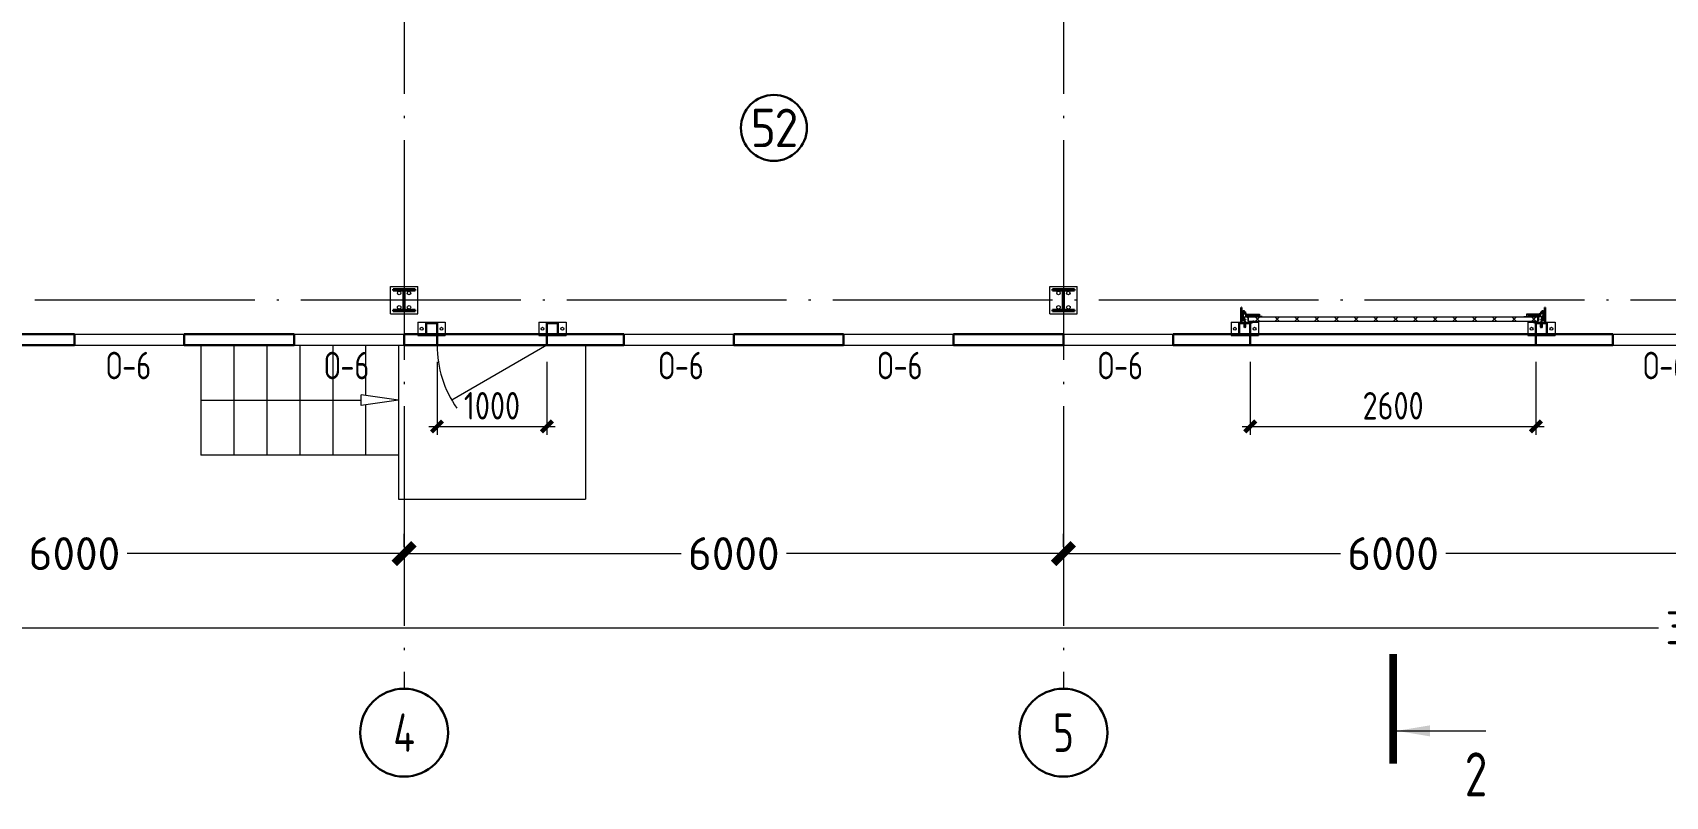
# Model space of a CAD drawing. Extents: x -965262 to 1142518, y -357520 to 71675.
# Drawn here: x -827832 to -812975, y -356762 to -349813 of the extents above; entities that cross this region are included whole.
import ezdxf

# ---------------------------------------------------------------- set-up
doc = ezdxf.new("R2010")
doc.units = 0
doc.header["$LTSCALE"] = 10
doc.linetypes.add('DOTE', pattern=[2.42, 2, -0.2, 0.02, -0.2])
doc.layers.get('0').update_dxf_attribs({"linetype": 'CONTINUOUS', "lineweight": 30})
doc.layers.get('Defpoints').update_dxf_attribs({"linetype": 'CONTINUOUS'})
doc.layers.add('DOTE', color=7, linetype='DOTE', lineweight=9)
doc.styles.add('GOST 2.304', font='isocpeur.ttf', dxfattribs={"width": 0.75, "height": 250})
doc.styles.add('GOST-2.304_Type-B', font='isocpeur.ttf', dxfattribs={"width": 0.9})
doc.styles.get("Standard").update_dxf_attribs({"font": 'isocpeur.ttf', "height": 300})
doc.styles.add('ГОСТ 2м', font='isocpeur.ttf', dxfattribs={"width": 0.8, "height": 250})
doc.dimstyles.get("Standard").update_dxf_attribs({"dimscale": 100, "dimtxt": 300, "dimasz": 1.8, "dimexe": 1.8, "dimexo": 0.625, "dimgap": 0.9, "dimtad": 0, "dimdec": 0, "dimzin": 0, "dimdsep": 46, "dimtxsty": 'Standard', "dimblk": 'ARCHTICK', "dimcen": 0.9, "dimclrd": 256, "dimclre": 256, "dimclrt": 256, "dimadec": 0, "dimazin": 0, "dimtfac": 1, "dimtdec": 0, "dimtofl": 0, "dimtmove": 0, "dimatfit": 3, "dimfxl": 1, "dimtolj": 1, "dimtzin": 0, "dimlwd": 15, "dimlwe": 15, "dimarcsym": 0})
doc.dimstyles.new('ГОСТ 2м', dxfattribs={"dimtxt": 250, "dimasz": 100, "dimexe": 75, "dimexo": 150, "dimgap": 62.5, "dimtad": 1, "dimdec": 0, "dimtxsty": 'ГОСТ 2м', "dimblk": 'ARCHTICK', "dimcen": 150, "dimdle": 75, "dimclrd": 256, "dimclre": 256, "dimclrt": 256, "dimadec": 0, "dimazin": 0, "dimtfac": 1, "dimtdec": 0, "dimtmove": 0, "dimatfit": 3, "dimldrblk": 'OBLIQUE', "dimfxl": 1, "dimlwd": 15, "dimlwe": 15, "dimarcsym": 0})

# ---------------------------------------------------------------- blocks, each defined once
blk = doc.blocks.new('EC3')
at = {"lineweight": 15}
for p, q in [((67649, 6194), (67649, 4528)), ((68449, 6194), (67649, 6194)), ((68449, 6194), (68449, 4528)), ((68449, 4528), (67649, 4528))]:
    blk.add_line(p, q, dxfattribs=at)
for p, q in [((68382, 5694), (67715, 5694)), ((67715, 5694), (67715, 5028)), ((68382, 5028), (67715, 5028)), ((68382, 5694), (68382, 5028))]:
    blk.add_line(p, q)
for centre in [(68049, 5961), (68049, 4761)]:
    blk.add_circle(centre, 86.7, dxfattribs=at)
blk = doc.blocks.new('MC2#1')
at = {"lineweight": 15}
for p, q in [((-47725, -10175), (-47475, -10175)), ((-47725, -10425), (-47725, -10175)), ((-47475, -10425), (-47475, -10175)), ((-47725, -10425), (-47475, -10425))]:
    blk.add_line(p, q, dxfattribs=at)
for p, q in [((-47700, -10200), (-47500, -10200)), ((-47700, -10212), (-47700, -10200)), ((-47700, -10212), (-47604, -10212)), ((-47604, -10388), (-47604, -10212)), ((-47596, -10388), (-47596, -10212)), ((-47596, -10212), (-47500, -10212)), ((-47500, -10212), (-47500, -10200)), ((-47700, -10400), (-47700, -10388)), ((-47700, -10388), (-47604, -10388)), ((-47700, -10400), (-47500, -10400)), ((-47596, -10388), (-47500, -10388)), ((-47500, -10400), (-47500, -10388))]:
    blk.add_line(p, q)
for centre, major_axis, start_param, end_param in [((-47645, -10235), (-11.3, -11.3), 0.785398, 7.068583), ((-47555, -10235), (-11.3, -11.3), 0.785398, 7.068583), ((-47645, -10365), (-11.3, 11.3), 2.356194490191857, 8.639379797371443), ((-47555, -10365), (-11.3, 11.3), 2.356194490191857, 8.639379797371443)]:
    blk.add_ellipse(centre, major_axis=major_axis, ratio=1, start_param=start_param, end_param=end_param, dxfattribs=at)
blk = doc.blocks.new('anchor.bolt')
for p, q in [((-0.07, 0), (-0.07, -0.72)), ((0.07, 0), (0.07, -0.06)), ((-0.1, -0.04), (-0.07, -0.03)), ((-0.1, -0.04), (0.09, -0.06)), ((0.07, -0.07), (-0.1, -0.04)), ((-0.1, -0.11), (-0.07, -0.1)), ((-0.1, -0.11), (0.09, -0.13)), ((0.07, -0.14), (-0.1, -0.11)), ((-0.1, -0.18), (-0.07, -0.17)), ((-0.1, -0.18), (0.09, -0.2)), ((0.07, -0.21), (-0.1, -0.18)), ((-0.1, -0.25), (-0.07, -0.24)), ((-0.1, -0.25), (0.09, -0.27)), ((0.07, -0.28), (-0.1, -0.25)), ((-0.1, -0.32), (-0.07, -0.31)), ((-0.1, -0.32), (0.09, -0.34)), ((0.07, -0.35), (-0.1, -0.32)), ((-0.1, -0.39), (-0.07, -0.38)), ((-0.1, -0.39), (0.09, -0.41)), ((0.07, -0.42), (-0.1, -0.39)), ((-0.1, -0.46), (-0.07, -0.45)), ((-0.1, -0.46), (0.09, -0.48)), ((0.07, -0.49), (-0.1, -0.46)), ((-0.1, -0.53), (-0.07, -0.52)), ((-0.1, -0.53), (0.09, -0.55)), ((0.07, -0.56), (-0.1, -0.53)), ((-0.09, -0.6), (-0.07, -0.59)), ((-0.09, -0.6), (0.09, -0.62)), ((0.07, -0.63), (-0.09, -0.6)), ((-0.07, -0.72), (0, -0.8)), ((-0.04, -0.62), (-0.06, -0.63)), ((-0.06, -0.64), (-0.06, -0.63)), ((-0.06, -0.73), (-0.06, -0.64)), ((0, -0.79), (-0.06, -0.73)), ((-0.01, -0.63), (-0.04, -0.62)), ((-0.03, -0.63), (0, -0.79)), ((-0.03, -0.63), (0.01, -0.78)), ((-0.02, -0.63), (0.01, -0.77)), ((-0.01, -0.63), (0.02, -0.76)), ((0.03, -0.69), (-0.01, -0.63)), ((0, -0.64), (0.03, -0.75)), ((0, -0.8), (0.07, -0.72)), ((0, -0.79), (0.03, -0.74)), ((0.01, -0.66), (0.03, -0.74)), ((0.03, -0.74), (0.03, -0.69)), ((0.07, -0.06), (0.09, -0.06)), ((0.09, -0.06), (0.07, -0.07)), ((0.07, -0.07), (0.07, -0.13)), ((0.07, -0.13), (0.09, -0.13)), ((0.09, -0.13), (0.07, -0.14)), ((0.07, -0.14), (0.07, -0.2)), ((0.07, -0.2), (0.09, -0.2)), ((0.09, -0.2), (0.07, -0.21)), ((0.07, -0.21), (0.07, -0.27)), ((0.07, -0.27), (0.09, -0.27)), ((0.09, -0.27), (0.07, -0.28)), ((0.07, -0.28), (0.07, -0.34)), ((0.07, -0.33), (0.09, -0.34)), ((0.09, -0.34), (0.07, -0.35)), ((0.07, -0.35), (0.07, -0.41)), ((0.07, -0.4), (0.09, -0.41)), ((0.09, -0.41), (0.07, -0.42)), ((0.07, -0.42), (0.07, -0.48)), ((0.07, -0.47), (0.09, -0.48)), ((0.09, -0.48), (0.07, -0.49)), ((0.07, -0.49), (0.07, -0.55)), ((0.07, -0.55), (0.09, -0.55)), ((0.09, -0.55), (0.07, -0.56)), ((0.07, -0.56), (0.07, -0.62)), ((0.09, -0.62), (0.07, -0.63)), ((0.07, -0.62), (0.09, -0.62)), ((0.07, -0.63), (0.07, -0.72))]:
    blk.add_line(p, q)
blk.add_arc((0.16, -0.64), 0.222, 187.9982, 219.836)
blk = doc.blocks.new('Крепеж_ворот')
at = {"lineweight": 15}
h = blk.add_hatch(dxfattribs=at)
h.set_pattern_fill('ANSI31', color=256, scale=2, angle=180)
h.set_pattern_definition([(225, (746089.599, 74802.7244), (4.49013, -4.49013), [])])
h.paths.add_polyline_path([(746087, 74804), (746087, 74802), (746091, 74802), (746094, 74802), (746094, 74804)], flags=17)
h.paths.add_polyline_path([(746116, 74802, 0.165118), (746120, 74803), (746124, 74806, -0.301689), (746131, 74807), (746135, 74805, 0.130081), (746138, 74804), (746142, 74804), (746142, 74806), (746138, 74806, -0.130081), (746136, 74807), (746133, 74809, 0.301689), (746123, 74808), (746118, 74805, -0.165112), (746116, 74804), (746064, 74804, -0.414223), (746061, 74807), (746061, 74868), (746059, 74868), (746059, 74869), (746059, 74870), (746059, 74870), (746059, 74871), (746059, 74872), (746059, 74872), (746059, 74873), (746059, 74874), (746059, 74875), (746059, 74876), (746059, 74876), (746059, 74877), (746059, 74877), (746059, 74878), (746059, 74879), (746059, 74879), (746061, 74879), (746061, 74945), (746058, 74945), (746058, 74807, 0.41422), (746064, 74802)])
h = blk.add_hatch(dxfattribs=at)
h.set_pattern_fill('ANSI31', color=256, scale=2, angle=90)
h.set_pattern_definition([(135, (736343.8085, 75928.334), (-4.490128, -4.490128), [])])
edge = h.paths.add_edge_path()
edge.add_ellipse((746065, 74838), major_axis=(-1.67, 1.67), ratio=1, start_angle=45, end_angle=135, ccw=False)
edge.add_line((746063, 74838), (746063, 74868))
edge.add_line((746063, 74868), (746061, 74868))
edge.add_line((746061, 74868), (746061, 74838))
edge.add_ellipse((746065, 74838), major_axis=(-2.89, 2.89), ratio=1, start_angle=45, end_angle=135)
edge.add_line((746065, 74834), (746097, 74834))
edge.add_line((746097, 74834), (746097, 74836))
edge.add_line((746097, 74836), (746065, 74836))
edge = h.paths.add_edge_path()
edge.add_ellipse((746065, 74890), major_axis=(2.89, 2.89), ratio=1, start_angle=106, end_angle=135)
edge.add_line((746061, 74890), (746061, 74879))
edge.add_line((746061, 74879), (746063, 74879))
edge.add_line((746063, 74879), (746063, 74890))
edge.add_ellipse((746065, 74890), major_axis=(-1.67, 1.67), ratio=1, start_angle=16, end_angle=45, ccw=False)
edge.add_line((746063, 74891), (746070, 74904))
edge.add_ellipse((746079, 74899), major_axis=(7.45, 7.45), ratio=1, start_angle=-3, end_angle=106, ccw=False)
edge.add_line((746087, 74906), (746097, 74894))
edge.add_line((746097, 74894), (746099, 74895))
edge.add_line((746099, 74895), (746088, 74907))
edge.add_ellipse((746079, 74899), major_axis=(8.67, 8.67), ratio=1, start_angle=-3, end_angle=106)
edge.add_line((746068, 74905), (746062, 74892))
h = blk.add_hatch(color=256, dxfattribs=at)
h.dxf.hatch_style = 1
h.paths.add_polyline_path([(746146, 74809), (746143, 74810, 0.10613), (746142, 74810), (746136, 74809, -0.181324), (746135, 74810, 0.335683), (746120, 74809, -0.119126), (746119, 74809, 0.371631), (746118, 74808), (746118, 74808, 0.451909), (746119, 74807, 0.124341), (746121, 74808, -0.343618), (746134, 74808, 0.181324), (746137, 74808), (746143, 74808, -0.110452), (746143, 74808), (746147, 74807, -0.710497), (746147, 74805), (746143, 74804), (746136, 74804, -0.178994), (746133, 74805, 0.369834), (746130, 74805, -0.178993), (746127, 74804), (746122, 74804, 0.120709), (746122, 74804), (746120, 74803, -0.017147), (746119, 74802, 0.538795), (746120, 74802), (746127, 74802, 0.207608), (746131, 74804, -0.433918), (746132, 74804, 0.207608), (746135, 74802), (746143, 74802, 0.079707), (746143, 74802), (746148, 74804, 0.461502), (746149, 74807, -0.250825), (746149, 74808, -0.128039), (746173, 74816, 0.416657), (746174, 74816), (746174, 74817, 0.409849), (746173, 74817, 0.127248)])
for p, q in [((746058, 74807), (746058, 74945)), ((746058, 74945), (746061, 74945)), ((746061, 74879), (746061, 74945)), ((746061, 74879), (746061, 74890)), ((746068, 74905), (746062, 74892)), ((746070, 74904), (746063, 74891)), ((746063, 74838), (746063, 74890)), ((746064, 74883), (746063, 74883)), ((746064, 74883), (746064, 74874)), ((746067, 74880), (746064, 74883)), ((746087, 74906), (746097, 74894)), ((746088, 74907), (746099, 74895)), ((746097, 74894), (746099, 74895)), ((746059, 74879), (746063, 74879)), ((746059, 74868), (746059, 74879)), ((746059, 74868), (746063, 74868)), ((746061, 74807), (746061, 74868)), ((746061, 74838), (746061, 74868)), ((746064, 74865), (746063, 74865)), ((746064, 74875), (746064, 74873)), ((746064, 74874), (746064, 74865)), ((746067, 74868), (746064, 74865)), ((746064, 74804), (746116, 74804)), ((746064, 74802), (746116, 74802)), ((746097, 74836), (746065, 74836)), ((746097, 74834), (746065, 74834)), ((746067, 74880), (746067, 74875)), ((746067, 74873), (746067, 74868)), ((746079, 74806), (746102, 74806)), ((746079, 74806), (746079, 74804)), ((746079, 74804), (746102, 74804)), ((746082, 74814), (746081, 74813)), ((746081, 74813), (746081, 74806)), ((746099, 74814), (746082, 74814)), ((746086, 74813), (746086, 74806)), ((746095, 74813), (746095, 74806)), ((746097, 74834), (746097, 74836)), ((746099, 74814), (746100, 74813)), ((746100, 74813), (746100, 74806)), ((746102, 74806), (746102, 74804)), ((746118, 74805), (746123, 74808)), ((746120, 74803), (746124, 74806)), ((746135, 74805), (746131, 74807)), ((746136, 74807), (746133, 74809)), ((746142, 74806), (746138, 74806)), ((746138, 74804), (746142, 74804)), ((746142, 74806), (746142, 74804)), ((746142, 74804), (746142, 74806)), ((746143, 74804), (746147, 74805)), ((746143, 74802), (746148, 74804)), ((746174, 74817), (746174, 74816))]:
    blk.add_line(p, q)
for p, q in [((746061, 74879), (746061, 74881)), ((746063, 74883), (746063, 74874)), ((746073, 74842), (746073, 74905)), ((746073, 74896), (746077, 74892)), ((746074, 74886), (746074, 74861)), ((746076, 74886), (746076, 74883)), ((746076, 74883), (746076, 74886)), ((746076, 74886), (746077, 74886)), ((746076, 74864), (746076, 74883)), ((746077, 74886), (746077, 74892)), ((746081, 74898), (746081, 74886)), ((746087, 74898), (746082, 74898)), ((746082, 74886), (746087, 74886)), ((746087, 74899), (746087, 74898)), ((746087, 74886), (746087, 74898)), ((746087, 74886), (746098, 74886)), ((746099, 74885), (746099, 74883)), ((746099, 74883), (746099, 74864)), ((746099, 74882), (746100, 74882)), ((746100, 74861), (746100, 74886)), ((746100, 74886), (746110, 74886)), ((746110, 74861), (746110, 74886)), ((746110, 74881), (746225, 74881)), ((746061, 74834), (746061, 74868)), ((746063, 74874), (746063, 74865)), ((746073, 74851), (746077, 74855)), ((746074, 74880), (746076, 74880)), ((746074, 74867), (746076, 74867)), ((746077, 74873), (746076, 74880)), ((746076, 74880), (746076, 74867)), ((746077, 74873), (746076, 74867)), ((746076, 74864), (746076, 74861)), ((746076, 74864), (746076, 74861)), ((746076, 74861), (746077, 74861)), ((746077, 74861), (746077, 74855)), ((746081, 74849), (746081, 74861)), ((746082, 74861), (746087, 74861)), ((746087, 74849), (746082, 74849)), ((746087, 74849), (746087, 74861)), ((746087, 74861), (746098, 74861)), ((746087, 74847), (746087, 74849)), ((746099, 74865), (746100, 74865)), ((746099, 74862), (746099, 74864)), ((746100, 74861), (746110, 74861)), ((746110, 74865), (746212, 74865)), ((746114, 74877), (746225, 74877)), ((746250, 74859), (746250, 74863))]:
    blk.add_line(p, q, dxfattribs=at)
at = {"lineweight": 15, "ltscale": 0.5}
for p, q in [((746076, 74886), (746074, 74886)), ((746076, 74861), (746074, 74861))]:
    blk.add_line(p, q, dxfattribs=at)
at = {"lineweight": 15, "extrusion": (-1.7375e-14, 1, 0)}
for p, q in [((746113, 74884), (746225, 74884)), ((746113, 74863), (746113, 74884)), ((746136, 74882), (746157, 74882)), ((746136, 74863), (746136, 74882)), ((746157, 74882), (746157, 74863)), ((746113, 74863), (746136, 74863)), ((746117, 74857), (746117, 74829)), ((746117, 74826), (746119, 74823)), ((746119, 74823), (746123, 74825)), ((746121, 74857), (746121, 74829)), ((746123, 74825), (746121, 74828)), ((746123, 74863), (746123, 74863)), ((746250, 74863), (746123, 74863)), ((746250, 74859), (746123, 74859)), ((746124, 74840), (746124, 74849)), ((746157, 74863), (746212, 74863))]:
    blk.add_line(p, q, dxfattribs=at)
at = {"lineweight": 15, "extrusion": (-2.77556e-16, -1, 0)}
for p, q in [((746225, 74884), (746225, 74863)), ((746225, 74866), (746114, 74866)), ((746128, 74866), (746128, 74863)), ((746138, 74866), (746138, 74863)), ((746164, 74866), (746164, 74863)), ((746174, 74866), (746174, 74863)), ((746201, 74866), (746201, 74863)), ((746210, 74866), (746210, 74863))]:
    blk.add_line(p, q, dxfattribs=at)
at = {"lineweight": 15, "ltscale": 0.5, "extrusion": (-1.7375e-14, 1, 0)}
for p, q in [((746113, 74880), (746225, 74880)), ((746136, 74866), (746113, 74866)), ((746115, 74871), (746120, 74871)), ((746121, 74857), (746117, 74857)), ((746117, 74852), (746117, 74854)), ((746121, 74840), (746117, 74840)), ((746117, 74837), (746117, 74835)), ((746121, 74829), (746117, 74829)), ((746120, 74839), (746120, 74850)), ((746124, 74848), (746120, 74848)), ((746124, 74841), (746120, 74841)), ((746123, 74869), (746123, 74863)), ((746123, 74863), (746123, 74859)), ((746140, 74863), (746140, 74859)), ((746153, 74863), (746153, 74859)), ((746212, 74866), (746157, 74866)), ((746173, 74863), (746173, 74859))]:
    blk.add_line(p, q, dxfattribs=at)
at = {"extrusion": (-1, -4.26669e-14, 0)}
for p, q in [((746118, 74808), (746118, 74808)), ((746136, 74809), (746142, 74810)), ((746143, 74808), (746137, 74808)), ((746143, 74810), (746146, 74809)), ((746147, 74807), (746143, 74808))]:
    blk.add_line(p, q, dxfattribs=at)
at = {"extrusion": (-1, -4.2422e-14, 1.22461e-16)}
for p, q in [((746119, 74803), (746122, 74804)), ((746127, 74802), (746120, 74802)), ((746122, 74804), (746127, 74804)), ((746143, 74802), (746135, 74802)), ((746136, 74804), (746143, 74804))]:
    blk.add_line(p, q, dxfattribs=at)
at = {"lineweight": 15}
for centre, radius, start, end in [((746079, 74899), 8.28, 0, 136.0097), ((746077, 74883), 0.956, 180, 270), ((746077, 74883), 0.75, 180, 270), ((746076, 74892), 0.375, 0, 45), ((746082, 74898), 0.375, 91, 180), ((746082, 74886), 0.75, 180, 270), ((746098, 74885), 0.375, 0, 90), ((746079, 74847), 8.28, 223.9903, 0), ((746077, 74864), 0.956, 90, 180), ((746077, 74864), 0.75, 90, 180), ((746076, 74855), 0.375, 315, 0), ((746082, 74861), 0.75, 90, 180), ((746082, 74849), 0.375, 180, 269), ((746098, 74862), 0.375, 270, 0), ((746123, 74857), 5.92, 90, 180), ((746123, 74829), 5.92, 180, 199.6464), ((746123, 74857), 1.87, 90, 180), ((746129, 74855), 8.15, 194.9986, 233.9214), ((746129, 74833), 8.15, 126.0786, 165.0014), ((746123, 74829), 1.87, 180, 185.5313)]:
    blk.add_arc(centre, radius, start, end, dxfattribs=at)
for centre, radius, start, end in [((746064, 74807), 5.62, 180, 270), ((746064, 74807), 3.11, 180, 270), ((746082, 74804), 10.4, 68.2753, 87.8782), ((746091, 74798), 16.2, 73.306, 107.292), ((746099, 74804), 10.4, 92.1218, 111.7247), ((746116, 74807), 3.11, 270, 307.5043), ((746116, 74807), 5.62, 270, 307.5043), ((746119, 74808), 0.586, 91.7247, 173.2711), ((746119, 74807), 0.586, 173.2711, 270.547), ((746118, 74812), 3.52, 271.7247, 298.8983), ((746118, 74812), 5.21, 270.547, 298.8983), ((746128, 74799), 12.4, 54.8903, 129.1143), ((746128, 74799), 10.7, 54.8903, 130.7448), ((746128, 74801), 8.97, 60.3534, 127.5043), ((746128, 74801), 8.97, 60.3534, 127.5043), ((746128, 74801), 8.97, 60.3534, 127.5043), ((746128, 74801), 6.46, 60.3534, 127.5043), ((746136, 74811), 3.54, 234.8903, 276), ((746136, 74811), 1.86, 234.8903, 276), ((746138, 74810), 5.62, 240.3534, 270), ((746138, 74810), 3.11, 240.3534, 270), ((746143, 74810), 0.292, 71.7675, 96), ((746143, 74808), 0.292, 70.7873, 96), ((746176, 74761), 56.8, 93.2805, 122.2878), ((746147, 74806), 0.562, 289.2127, 70.7873), ((746147, 74806), 2.25, 288.2291, 27.3228), ((746176, 74765), 50.3, 93.6593, 122.8448), ((746150, 74807), 0.586, 151, 207.3228), ((746173, 74817), 0.6, 4.1357, 93.2805), ((746173, 74816), 0.6, 273.6593, 4.1357)]:
    blk.add_arc(centre, radius, start, end)
at = {"lineweight": 15, "ltscale": 0.5}
for centre, radius, start, end in [((746119, 74852), 2.25, 195, 270), ((746119, 74836), 2.25, 90, 165), ((746119, 74850), 0.375, 0, 90), ((746119, 74839), 0.375, 270, 0)]:
    blk.add_arc(centre, radius, start, end, dxfattribs=at)
at = {"extrusion": (-1.22461e-16, -5.20252e-30, -1)}
for centre, radius, start, end in [((-746120, 74802), 0.187, 270, 62.4687), ((-746122, 74803), 0.586, 62.4687, 90), ((-746127, 74809), 4.69, 229.4077, 270), ((-746127, 74807), 4.69, 223.0863, 270), ((-746131, 74803), 2.32, 49.4077, 130.5923), ((-746131, 74803), 0.637, 43.0863, 136.9137), ((-746135, 74807), 4.69, 270, 316.9137), ((-746136, 74809), 4.69, 270, 310.5923), ((-746143, 74804), 0.292, 250.7873, 270), ((-746143, 74802), 0.292, 251.7709, 270)]:
    blk.add_arc(centre, radius, start, end, dxfattribs=at)
at = {"extrusion": (0, 0, -1)}
for centre, major_axis, start_param, end_param in [((746065, 74890), (2.89, 2.89), 3.926991, 4.433136), ((746065, 74890), (-1.67, 1.67), 5.497787, 6.003933), ((746079, 74899), (8.67, 8.67), 4.433136, 6.335545), ((746079, 74899), (7.45, 7.45), 4.433136, 6.335545), ((746065, 74838), (-2.89, 2.89), 3.926991, 5.497787), ((746065, 74838), (-1.67, 1.67), 3.926991, 5.497787)]:
    blk.add_ellipse(centre, major_axis=major_axis, ratio=1, start_param=start_param, end_param=end_param, dxfattribs=at)
for points in [[(746067, 74875), (746066, 74875), (746064, 74875)], [(746064, 74873), (746066, 74873), (746067, 74873)]]:
    blk.add_rational_spline(points, [1, 1.01284142743, 1], degree=2)
at = {"lineweight": 15, "ltscale": 0.5}
for points, knots in [([(746115, 74871), (746115, 74871), (746114, 74871), (746114, 74871), (746114, 74872), (746113, 74872), (746113, 74872), (746113, 74873), (746113, 74873), (746113, 74873)], [0.37141352, 0.37141352, 0.37141352, 0.37141352, 0.39402571, 0.39402571, 0.41663789, 0.41663789, 0.43959523, 0.43959523, 0.46255257, 0.46255257, 0.46255257, 0.46255257]), ([(746123, 74869), (746123, 74869), (746123, 74869), (746122, 74870), (746122, 74870), (746122, 74871), (746122, 74871), (746121, 74871), (746121, 74871), (746120, 74871)], [0.28027447, 0.28027447, 0.28027447, 0.28027447, 0.30323181, 0.30323181, 0.32618916, 0.32618916, 0.34880134, 0.34880134, 0.37141352, 0.37141352, 0.37141352, 0.37141352])]:
    blk.add_open_spline(points, degree=3, knots=knots, dxfattribs=at)
at = {"lineweight": 15}
for points in [[(746117, 74827), (746117, 74827), (746117, 74826), (746117, 74826)], [(746121, 74828), (746121, 74828), (746121, 74828), (746121, 74829)]]:
    blk.add_open_spline(points, degree=3, dxfattribs=at)
at = {"xscale": -50.80000000000001, "yscale": 50.80000000000001, "zscale": 50.80000000000001}
blk.add_blockref('anchor.bolt', (746091, 74804), dxfattribs=at)
blk = doc.blocks.new('_ArchTick')
at = {"color": 0, "linetype": 'ByBlock', "lineweight": 0, "const_width": 0.4}
blk.add_lwpolyline([(-0.5, -0.5), (0.5, 0.5)], dxfattribs=at)
blk = doc.blocks.new('*D2682')
at = {"lineweight": 15, "transparency": 16777216}
for p, q in [((-818452, -354490), (-818452, -354373)), ((-812452, -354490), (-812452, -354373)), ((-818452, -354553), (-815932, -354553)), ((-812452, -354553), (-814972, -354553))]:
    blk.add_line(p, q, dxfattribs=at)
at = {"layer": 'Defpoints', "color": 0, "lineweight": 30, "transparency": 16777216}
for p in [(-818452, -354553), (-818452, -354553), (-812452, -354553)]:
    blk.add_point(p, dxfattribs=at)
at = {"lineweight": 15, "transparency": 16777216, "xscale": 180, "yscale": 180, "zscale": 180, "rotation": 180}
blk.add_blockref('_ArchTick', (-818452, -354553), dxfattribs=at)
at = {"lineweight": 15, "transparency": 16777216, "xscale": 180, "yscale": 180, "zscale": 180}
blk.add_blockref('_ArchTick', (-812452, -354553), dxfattribs=at)
at = {"lineweight": 15, "transparency": 16777216, "insert": (-815452, -354553), "char_height": 300, "attachment_point": 5}
blk.add_mtext('\\A1;6000', dxfattribs=at)
blk = doc.blocks.new('*D2683')
at = {"lineweight": 15, "transparency": 16777216}
for p, q in [((-824452, -354490), (-824452, -354373)), ((-818452, -354490), (-818452, -354373)), ((-824452, -354553), (-821932, -354553)), ((-818452, -354553), (-820972, -354553))]:
    blk.add_line(p, q, dxfattribs=at)
at = {"layer": 'Defpoints', "color": 0, "lineweight": 30, "transparency": 16777216}
for p in [(-824452, -354553), (-824452, -354553), (-818452, -354553)]:
    blk.add_point(p, dxfattribs=at)
at = {"lineweight": 15, "transparency": 16777216, "xscale": 180, "yscale": 180, "zscale": 180, "rotation": 180}
blk.add_blockref('_ArchTick', (-824452, -354553), dxfattribs=at)
at = {"lineweight": 15, "transparency": 16777216, "xscale": 180, "yscale": 180, "zscale": 180}
blk.add_blockref('_ArchTick', (-818452, -354553), dxfattribs=at)
at = {"lineweight": 15, "transparency": 16777216, "insert": (-821452, -354553), "char_height": 300, "attachment_point": 5}
blk.add_mtext('\\A1;6000', dxfattribs=at)
blk = doc.blocks.new('*D2684')
at = {"lineweight": 15, "transparency": 16777216}
for p, q in [((-830452, -354490), (-830452, -354373)), ((-824452, -354490), (-824452, -354373)), ((-830452, -354553), (-827932, -354553)), ((-824452, -354553), (-826972, -354553))]:
    blk.add_line(p, q, dxfattribs=at)
at = {"layer": 'Defpoints', "color": 0, "lineweight": 30, "transparency": 16777216}
for p in [(-830452, -354553), (-830452, -354553), (-824452, -354553)]:
    blk.add_point(p, dxfattribs=at)
at = {"lineweight": 15, "transparency": 16777216, "xscale": 180, "yscale": 180, "zscale": 180, "rotation": 180}
blk.add_blockref('_ArchTick', (-830452, -354553), dxfattribs=at)
at = {"lineweight": 15, "transparency": 16777216, "xscale": 180, "yscale": 180, "zscale": 180}
blk.add_blockref('_ArchTick', (-824452, -354553), dxfattribs=at)
at = {"lineweight": 15, "transparency": 16777216, "insert": (-827452, -354553), "char_height": 300, "attachment_point": 5}
blk.add_mtext('\\A1;6000', dxfattribs=at)
blk = doc.blocks.new('*D2689')
at = {"lineweight": 15, "transparency": 16777216}
for p, q in [((-830452, -355165), (-830452, -355048)), ((-794452, -355165), (-794452, -355048)), ((-830452, -355228), (-813037, -355228)), ((-794452, -355228), (-811867, -355228))]:
    blk.add_line(p, q, dxfattribs=at)
at = {"layer": 'Defpoints', "color": 0, "lineweight": 30, "transparency": 16777216}
for p in [(-830452, -355228), (-794452, -355228, -1451), (-794452, -355228)]:
    blk.add_point(p, dxfattribs=at)
at = {"lineweight": 15, "transparency": 16777216, "xscale": 180, "yscale": 180, "zscale": 180, "rotation": 180}
blk.add_blockref('_ArchTick', (-830452, -355228), dxfattribs=at)
at = {"lineweight": 15, "transparency": 16777216, "xscale": 180, "yscale": 180, "zscale": 180}
blk.add_blockref('_ArchTick', (-794452, -355228), dxfattribs=at)
at = {"lineweight": 15, "transparency": 16777216, "insert": (-812452, -355228), "char_height": 300, "attachment_point": 5}
blk.add_mtext('\\A1;36000', dxfattribs=at)
blk = doc.blocks.new('*D2707')
at = {"lineweight": 15, "transparency": 16777216}
for p, q in [((-824152, -352807), (-824152, -353471)), ((-823152, -352807), (-823152, -353471)), ((-824227, -353396), (-823077, -353396))]:
    blk.add_line(p, q, dxfattribs=at)
at = {"layer": 'Defpoints', "color": 0, "lineweight": 30, "transparency": 16777216}
for p in [(-824152, -352657, 1808), (-823152, -352657, 1808), (-823152, -353396)]:
    blk.add_point(p, dxfattribs=at)
at = {"lineweight": 15, "transparency": 16777216, "xscale": 100, "yscale": 100, "zscale": 100, "rotation": 180}
blk.add_blockref('_ArchTick', (-824152, -353396), dxfattribs=at)
at = {"lineweight": 15, "transparency": 16777216, "xscale": 100, "yscale": 100, "zscale": 100}
blk.add_blockref('_ArchTick', (-823152, -353396), dxfattribs=at)
at = {"lineweight": 30, "transparency": 16777216, "insert": (-823652, -353208), "char_height": 250, "attachment_point": 5, "style": 'ГОСТ 2м'}
blk.add_mtext('1000', dxfattribs=at)
blk = doc.blocks.new('_Oblique')
at = {"color": 0, "linetype": 'ByBlock', "lineweight": -2}
blk.add_line((-0.5, -0.5), (0.5, 0.5), dxfattribs=at)
blk = doc.blocks.new('*D2710')
at = {"lineweight": 15, "transparency": 16777216}
for p, q in [((-816752, -352807), (-816752, -353471)), ((-814152, -352807), (-814152, -353471)), ((-816827, -353396), (-814077, -353396))]:
    blk.add_line(p, q, dxfattribs=at)
at = {"layer": 'Defpoints', "color": 0, "lineweight": 30, "transparency": 16777216}
for p in [(-816752, -352657, 1808), (-814152, -352657, 1808), (-814152, -353396)]:
    blk.add_point(p, dxfattribs=at)
at = {"lineweight": 15, "transparency": 16777216, "xscale": 100, "yscale": 100, "zscale": 100, "rotation": 180}
blk.add_blockref('_ArchTick', (-816752, -353396), dxfattribs=at)
at = {"lineweight": 15, "transparency": 16777216, "xscale": 100, "yscale": 100, "zscale": 100}
blk.add_blockref('_ArchTick', (-814152, -353396), dxfattribs=at)
at = {"lineweight": 30, "transparency": 16777216, "insert": (-815452, -353208), "char_height": 250, "attachment_point": 5, "style": 'ГОСТ 2м'}
blk.add_mtext('2600', dxfattribs=at)

msp = doc.modelspace()

# ---------------------------------------------------------------- hatches: boundary and pattern name
at = {"lineweight": 15}
h = msp.add_hatch(dxfattribs=at)
h.set_pattern_fill('ANSI37', color=256, scale=40, angle=90)
h.set_pattern_definition([(135, (-1747579.33, -506520.63), (-89.802561, -89.802561), []), (225, (-1747579.33, -506520.63), (89.802561, -89.802561), [])])
h.paths.add_polyline_path([(-814135.6, -352401.1), (-816768.4, -352401.1), (-816768.4, -352441.1), (-814135.6, -352441.1)])

# ---------------------------------------------------------------- linework, layer by layer
for p, q in [((-814135.6, -352401.1, 1808.5), (-816768.4, -352401.1, 1808.5)), ((-816768.4, -352441.1, 1808.5), (-816768.4, -352401.1, 1808.5)), ((-814135.6, -352441.1, 1808.5), (-814135.6, -352401.1, 1808.5)), ((-827452, -352557, 0), (-826452, -352557, 0)), ((-825452, -352557, 0), (-824452, -352557, 0)), ((-824152, -352557, 1808.5), (-823152, -352557, 1808.5)), ((-822452, -352557, 9.2), (-821452, -352557, 3269)), ((-820452, -352557, -3733.1), (-819452, -352557)), ((-818452, -352557, 0), (-817452, -352557)), ((-814135.6, -352441.1, 1808.5), (-816768.4, -352441.1, 1808.5)), ((-814152, -352557, 1808.5), (-816752, -352557, 1808.5)), ((-813452, -352557), (-812452, -352557, 0)), ((-827452, -352657, 0), (-826452, -352657, 0)), ((-826301.9, -352657, 1808.5), (-826301.9, -353657, 1808.5)), ((-826001.9, -352657, 1808.5), (-826001.9, -353657, 1808.5)), ((-825701.9, -352657, 1808.5), (-825701.9, -353657, 1808.5)), ((-825452, -352657, 0), (-824452, -352657, 0)), ((-825401.9, -352657, 1808.5), (-825401.9, -353657, 1808.5)), ((-825101.9, -352657, 1808.5), (-825101.9, -353657, 1808.5)), ((-824801.9, -352657, 1808.5), (-824801.9, -353113.7, 1808.5)), ((-824501.9, -352657, 1808.5), (-824501.9, -354057, 1808.5)), ((-823152, -352657, 1808.5), (-824018, -353157, 1808.5)), ((-822802, -352657, 1808.5), (-822802, -354057, 1808.5)), ((-822452, -352657, 3269), (-821452, -352657, 6528.7)), ((-820452, -352657, -473.4), (-818752, -352657, 5068.3)), ((-818452, -352657, 0), (-817452, -352657)), ((-813452, -352657), (-812452, -352657, 0)), ((-826301.9, -353157, 1808.5), (-824841.2, -353157, 1808.5)), ((-824501.9, -353157, 1808.5), (-824841.2, -353108, 1808.5)), ((-824841.2, -353206, 1808.5), (-824841.2, -353108, 1808.5)), ((-824501.9, -353157, 1808.5), (-824841.2, -353206, 1808.5)), ((-824801.9, -353200.3, 1808.5), (-824801.9, -353657, 1808.5)), ((-824501.9, -354057, 1808.5), (-822802, -354057, 1808.5))]:
    msp.add_line(p, q, dxfattribs=at)
at = {"ltscale": 200}
for p, q in [((-827452, -352557, 0), (-828452, -352557, 0)), ((-825452, -352557, 786.3), (-826452, -352557, 0)), ((-824152, -352557, 1808.5), (-824452, -352557, 1572.6)), ((-822452, -352557, 1808.5), (-823152, -352557, 1808.5)), ((-820452, -352557), (-821452, -352557, 1808.5)), ((-818452, -352557, 0), (-819452, -352557, 0)), ((-816752, -352557, 1808.5), (-817452, -352557, 0)), ((-813452, -352557), (-814152, -352557, 1808.5)), ((-827452, -352657, 0), (-828452, -352657, 0)), ((-825452, -352657, 786.3), (-826452, -352657, 0)), ((-824152, -352657, 1808.5), (-824452, -352657, 1572.6)), ((-822452, -352657, 1808.5), (-823152, -352657, 1808.5)), ((-820452, -352657, 0), (-821452, -352657, 1808.5)), ((-818452, -352657, 0), (-819452, -352657)), ((-816752, -352657, 1808.5), (-817452, -352657)), ((-813452, -352657, 0), (-814152, -352657, 1808.5))]:
    msp.add_line(p, q, dxfattribs=at)
for p, q in [((-827452, -352557, 0), (-827452, -352657, 0)), ((-826452, -352557, 0), (-826452, -352657, 0)), ((-825452, -352557, 0), (-825452, -352657, 0)), ((-824452, -352557, 0), (-824452, -352657, 0)), ((-824152, -352557, 1808.5), (-824152, -352657, 1808.5)), ((-823152, -352557, 1808.5), (-823152, -352657, 1808.5)), ((-822452, -352557.2, 7.5), (-822452, -352657.2, 3267.3)), ((-821452, -352557, -1451.3), (-821452, -352657, 1808.5)), ((-820452, -352557), (-820452, -352657)), ((-819452, -352557), (-819452, -352657)), ((-818452, -352557, 0), (-818452, -352657, 0)), ((-817452, -352557), (-817452, -352657)), ((-816752, -352557, 1808.5), (-816752, -352657, 1808.5)), ((-814152, -352557, 1808.5), (-814152, -352657, 1808.5)), ((-813452, -352557), (-813452, -352657))]:
    msp.add_line(p, q)
at = {"lineweight": 15, "ltscale": 200}
msp.add_line((-824501.9, -353657, 1808.5), (-826301.9, -353657, 1808.5), dxfattribs=at)
at = {"lineweight": 15, "ltscale": 100}
msp.add_line((-815417, -356165.8, -1451.3), (-814607, -356165.8, -1451.3), dxfattribs=at)
at = {"color": 6, "lineweight": 30, "elevation": 1808.5}
msp.add_lwpolyline([(-824152, -352557), (-823152, -352557), (-823152, -352657), (-824152, -352657)], close=True, dxfattribs=at)
at = {"color": 3, "lineweight": 30, "elevation": 1808.5}
msp.add_lwpolyline([(-816752, -352657), (-814152, -352657), (-814152, -352557), (-816752, -352557)], close=True, dxfattribs=at)
at = {"lineweight": 15, "ltscale": 100, "const_width": 70, "elevation": -1451.3}
msp.add_lwpolyline([(-815452, -356465.8), (-815452, -355465.8)], dxfattribs=at)
msp.add_circle((-821086.8, -350679.2, -4711.1), 300)
at = {"lineweight": 15}
msp.add_arc((-823152, -352657, 1808.5), 1000, 180, 215, dxfattribs=at)
for points in [[(-816825.1, -352383.5, -1460.5), (-816826.4, -352383.5, -1460.5), (-816828.2, -352383.5, -1460.5)], [(-816828.2, -352385.8, -1460.5), (-816826.4, -352385.8, -1460.5), (-816825.1, -352385.8, -1460.5)], [(-814078.9, -352383.5, -4711.1), (-814077.6, -352383.5, -4711.1), (-814075.8, -352383.5, -4711.1)], [(-814078.9, -352383.5, -4711.1), (-814077.6, -352383.5, -4711.1), (-814075.8, -352383.5, -4711.1)], [(-814078.9, -352383.5, -4711.1), (-814077.6, -352383.5, -4711.1), (-814075.8, -352383.5, -4711.1)], [(-814078.9, -352383.5, -4711.1), (-814077.6, -352383.5, -4711.1), (-814075.8, -352383.5, -4711.1)], [(-814078.9, -352383.5, -4711.1), (-814077.6, -352383.5, -4711.1), (-814075.8, -352383.5, -4711.1)], [(-814078.9, -352383.5, -4711.1), (-814077.6, -352383.5, -4711.1), (-814075.8, -352383.5, -4711.1)], [(-814078.9, -352383.5, -4711.1), (-814077.6, -352383.5, -4711.1), (-814075.8, -352383.5, -4711.1)], [(-814078.9, -352383.5, -4711.1), (-814077.6, -352383.5, -4711.1), (-814075.8, -352383.5, -4711.1)], [(-814078.9, -352383.5, -4711.1), (-814077.6, -352383.5, -4711.1), (-814075.8, -352383.5, -4711.1)], [(-814078.9, -352383.5, -4711.1), (-814077.6, -352383.5, -4711.1), (-814075.8, -352383.5, -4711.1)], [(-814078.9, -352383.5, -4711.1), (-814077.6, -352383.5, -4711.1), (-814075.8, -352383.5, -4711.1)], [(-814078.9, -352383.5, -4711.1), (-814077.6, -352383.5, -4711.1), (-814075.8, -352383.5, -4711.1)], [(-814078.9, -352383.5, -4711.1), (-814077.6, -352383.5, -4711.1), (-814075.8, -352383.5, -4711.1)], [(-814078.9, -352383.5, -4711.1), (-814077.6, -352383.5, -4711.1), (-814075.8, -352383.5, -4711.1)], [(-814078.9, -352383.5, -4711.1), (-814077.6, -352383.5, -4711.1), (-814075.8, -352383.5, -4711.1)], [(-814078.9, -352383.5, -4711.1), (-814077.6, -352383.5, -4711.1), (-814075.8, -352383.5, -4711.1)], [(-814078.9, -352383.5, -4711.1), (-814077.6, -352383.5, -4711.1), (-814075.8, -352383.5, -4711.1)], [(-814078.9, -352383.5, -4711.1), (-814077.6, -352383.5, -4711.1), (-814075.8, -352383.5, -4711.1)], [(-814078.9, -352383.5, -4711.1), (-814077.6, -352383.5, -4711.1), (-814075.8, -352383.5, -4711.1)], [(-814078.9, -352383.5, -4711.1), (-814077.6, -352383.5, -4711.1), (-814075.8, -352383.5, -4711.1)], [(-814078.9, -352383.5, -4711.1), (-814077.6, -352383.5, -4711.1), (-814075.8, -352383.5, -4711.1)], [(-814078.9, -352383.5, -4711.1), (-814077.6, -352383.5, -4711.1), (-814075.8, -352383.5, -4711.1)], [(-814078.9, -352383.5, -4711.1), (-814077.6, -352383.5, -4711.1), (-814075.8, -352383.5, -4711.1)], [(-814078.9, -352383.5, -4711.1), (-814077.6, -352383.5, -4711.1), (-814075.8, -352383.5, -4711.1)], [(-814078.9, -352383.5, -4711.1), (-814077.6, -352383.5, -4711.1), (-814075.8, -352383.5, -4711.1)], [(-814078.9, -352383.5, -4711.1), (-814077.6, -352383.5, -4711.1), (-814075.8, -352383.5, -4711.1)], [(-814078.9, -352383.5, -4711.1), (-814077.6, -352383.5, -4711.1), (-814075.8, -352383.5, -4711.1)], [(-814078.9, -352383.5, -4711.1), (-814077.6, -352383.5, -4711.1), (-814075.8, -352383.5, -4711.1)], [(-814078.9, -352383.5, -4711.1), (-814077.6, -352383.5, -4711.1), (-814075.8, -352383.5, -4711.1)], [(-814078.9, -352383.5, -4711.1), (-814077.6, -352383.5, -4711.1), (-814075.8, -352383.5, -4711.1)], [(-814078.9, -352383.5, -4711.1), (-814077.6, -352383.5, -4711.1), (-814075.8, -352383.5, -4711.1)], [(-814078.9, -352383.5, -4711.1), (-814077.6, -352383.5, -4711.1), (-814075.8, -352383.5, -4711.1)], [(-814078.9, -352383.5, -4711.1), (-814077.6, -352383.5, -4711.1), (-814075.8, -352383.5, -4711.1)], [(-814078.9, -352383.5, -4711.1), (-814077.6, -352383.5, -4711.1), (-814075.8, -352383.5, -4711.1)], [(-814078.9, -352383.5, -4711.1), (-814077.6, -352383.5, -4711.1), (-814075.8, -352383.5, -4711.1)], [(-814078.9, -352383.5, -4711.1), (-814077.6, -352383.5, -4711.1), (-814075.8, -352383.5, -4711.1)], [(-814078.9, -352383.5, -4711.1), (-814077.6, -352383.5, -4711.1), (-814075.8, -352383.5, -4711.1)], [(-814078.9, -352383.5, -4711.1), (-814077.6, -352383.5, -4711.1), (-814075.8, -352383.5, -4711.1)], [(-814078.9, -352383.5, -4711.1), (-814077.6, -352383.5, -4711.1), (-814075.8, -352383.5, -4711.1)], [(-814078.9, -352383.5, -4711.1), (-814077.6, -352383.5, -4711.1), (-814075.8, -352383.5, -4711.1)], [(-814078.9, -352383.5, -4711.1), (-814077.6, -352383.5, -4711.1), (-814075.8, -352383.5, -4711.1)], [(-814078.9, -352383.5, -4711.1), (-814077.6, -352383.5, -4711.1), (-814075.8, -352383.5, -4711.1)], [(-814078.9, -352383.5, -1460.5), (-814077.6, -352383.5, -1460.5), (-814075.8, -352383.5, -1460.5)], [(-814078.9, -352383.5, -1460.5), (-814077.6, -352383.5, -1460.5), (-814075.8, -352383.5, -1460.5)], [(-814075.8, -352385.8, -4711.1), (-814077.6, -352385.8, -4711.1), (-814078.9, -352385.8, -4711.1)], [(-814075.8, -352385.8, -4711.1), (-814077.6, -352385.8, -4711.1), (-814078.9, -352385.8, -4711.1)], [(-814075.8, -352385.8, -4711.1), (-814077.6, -352385.8, -4711.1), (-814078.9, -352385.8, -4711.1)], [(-814075.8, -352385.8, -4711.1), (-814077.6, -352385.8, -4711.1), (-814078.9, -352385.8, -4711.1)], [(-814075.8, -352385.8, -4711.1), (-814077.6, -352385.8, -4711.1), (-814078.9, -352385.8, -4711.1)], [(-814075.8, -352385.8, -4711.1), (-814077.6, -352385.8, -4711.1), (-814078.9, -352385.8, -4711.1)], [(-814075.8, -352385.8, -4711.1), (-814077.6, -352385.8, -4711.1), (-814078.9, -352385.8, -4711.1)], [(-814075.8, -352385.8, -4711.1), (-814077.6, -352385.8, -4711.1), (-814078.9, -352385.8, -4711.1)], [(-814075.8, -352385.8, -4711.1), (-814077.6, -352385.8, -4711.1), (-814078.9, -352385.8, -4711.1)], [(-814075.8, -352385.8, -4711.1), (-814077.6, -352385.8, -4711.1), (-814078.9, -352385.8, -4711.1)], [(-814075.8, -352385.8, -4711.1), (-814077.6, -352385.8, -4711.1), (-814078.9, -352385.8, -4711.1)], [(-814075.8, -352385.8, -4711.1), (-814077.6, -352385.8, -4711.1), (-814078.9, -352385.8, -4711.1)], [(-814075.8, -352385.8, -4711.1), (-814077.6, -352385.8, -4711.1), (-814078.9, -352385.8, -4711.1)], [(-814075.8, -352385.8, -4711.1), (-814077.6, -352385.8, -4711.1), (-814078.9, -352385.8, -4711.1)], [(-814075.8, -352385.8, -4711.1), (-814077.6, -352385.8, -4711.1), (-814078.9, -352385.8, -4711.1)], [(-814075.8, -352385.8, -4711.1), (-814077.6, -352385.8, -4711.1), (-814078.9, -352385.8, -4711.1)], [(-814075.8, -352385.8, -4711.1), (-814077.6, -352385.8, -4711.1), (-814078.9, -352385.8, -4711.1)], [(-814075.8, -352385.8, -4711.1), (-814077.6, -352385.8, -4711.1), (-814078.9, -352385.8, -4711.1)], [(-814075.8, -352385.8, -4711.1), (-814077.6, -352385.8, -4711.1), (-814078.9, -352385.8, -4711.1)], [(-814075.8, -352385.8, -4711.1), (-814077.6, -352385.8, -4711.1), (-814078.9, -352385.8, -4711.1)], [(-814075.8, -352385.8, -4711.1), (-814077.6, -352385.8, -4711.1), (-814078.9, -352385.8, -4711.1)], [(-814075.8, -352385.8, -4711.1), (-814077.6, -352385.8, -4711.1), (-814078.9, -352385.8, -4711.1)], [(-814075.8, -352385.8, -4711.1), (-814077.6, -352385.8, -4711.1), (-814078.9, -352385.8, -4711.1)], [(-814075.8, -352385.8, -4711.1), (-814077.6, -352385.8, -4711.1), (-814078.9, -352385.8, -4711.1)], [(-814075.8, -352385.8, -4711.1), (-814077.6, -352385.8, -4711.1), (-814078.9, -352385.8, -4711.1)], [(-814075.8, -352385.8, -4711.1), (-814077.6, -352385.8, -4711.1), (-814078.9, -352385.8, -4711.1)], [(-814075.8, -352385.8, -4711.1), (-814077.6, -352385.8, -4711.1), (-814078.9, -352385.8, -4711.1)], [(-814075.8, -352385.8, -4711.1), (-814077.6, -352385.8, -4711.1), (-814078.9, -352385.8, -4711.1)], [(-814075.8, -352385.8, -4711.1), (-814077.6, -352385.8, -4711.1), (-814078.9, -352385.8, -4711.1)], [(-814075.8, -352385.8, -4711.1), (-814077.6, -352385.8, -4711.1), (-814078.9, -352385.8, -4711.1)], [(-814075.8, -352385.8, -4711.1), (-814077.6, -352385.8, -4711.1), (-814078.9, -352385.8, -4711.1)], [(-814075.8, -352385.8, -4711.1), (-814077.6, -352385.8, -4711.1), (-814078.9, -352385.8, -4711.1)], [(-814075.8, -352385.8, -4711.1), (-814077.6, -352385.8, -4711.1), (-814078.9, -352385.8, -4711.1)], [(-814075.8, -352385.8, -4711.1), (-814077.6, -352385.8, -4711.1), (-814078.9, -352385.8, -4711.1)], [(-814075.8, -352385.8, -4711.1), (-814077.6, -352385.8, -4711.1), (-814078.9, -352385.8, -4711.1)], [(-814075.8, -352385.8, -4711.1), (-814077.6, -352385.8, -4711.1), (-814078.9, -352385.8, -4711.1)], [(-814075.8, -352385.8, -4711.1), (-814077.6, -352385.8, -4711.1), (-814078.9, -352385.8, -4711.1)], [(-814075.8, -352385.8, -4711.1), (-814077.6, -352385.8, -4711.1), (-814078.9, -352385.8, -4711.1)], [(-814075.8, -352385.8, -4711.1), (-814077.6, -352385.8, -4711.1), (-814078.9, -352385.8, -4711.1)], [(-814075.8, -352385.8, -4711.1), (-814077.6, -352385.8, -4711.1), (-814078.9, -352385.8, -4711.1)], [(-814075.8, -352385.8, -4711.1), (-814077.6, -352385.8, -4711.1), (-814078.9, -352385.8, -4711.1)], [(-814075.8, -352385.8, -4711.1), (-814077.6, -352385.8, -4711.1), (-814078.9, -352385.8, -4711.1)], [(-814075.8, -352385.8, -1460.5), (-814077.6, -352385.8, -1460.5), (-814078.9, -352385.8, -1460.5)], [(-814075.8, -352385.8, -1460.5), (-814077.6, -352385.8, -1460.5), (-814078.9, -352385.8, -1460.5)]]:
    msp.add_rational_spline(points, [1, 1.01284142743, 1], degree=2)
at = {"lineweight": 15, "ltscale": 100}
msp.add_solid([(-815417, -356165.8, -1451.3), (-815116.5, -356216, -1451.3), (-815116.5, -356115.5, -1451.3)], dxfattribs=at)
at = {"layer": 'DOTE', "ltscale": 100, "extrusion": (0, -1, 0)}
for p, q in [((-824452, -280610.2, -1451.3), (-824452, -355782.3, -1451.3)), ((-818452, -280610.2, -1451.3), (-818452, -355782.3, -1451.3))]:
    msp.add_line(p, q, dxfattribs=at)
at = {"layer": 'DOTE', "ltscale": 100}
msp.add_line((-794350.8, -352247, -1451.3), (-852807.2, -352247, -1451.3), dxfattribs=at)
at = {"layer": 'DOTE', "linetype": 'Continuous', "lineweight": 30}
for centre in [(-824452, -356182.3, -1451.3), (-818452, -356182.3, -1451.3)]:
    msp.add_circle(centre, 400, dxfattribs=at)

# ---------------------------------------------------------------- block references
at = {"lineweight": 15}
for p in [(-776852, -341947, 1808.5), (-770852, -341947, 1808.5)]:
    msp.add_blockref('MC2#1', p, dxfattribs=at)
msp.add_blockref('Крепеж_ворот', (-1562892.3, -427258.6, 1808.5))
at = {"xscale": -1}
msp.add_blockref('Крепеж_ворот', (-68011.7, -427258.6, 1808.5), dxfattribs=at)
at = {"lineweight": 15, "xscale": 0.1500000000232831, "yscale": 0.1500000000232831, "zscale": 0.1500000000232831, "rotation": 90}
for p in [(-823397.8, -362714.3, 1808.5), (-822297.8, -362714.3, 1808.5), (-815997.8, -362714.3, 1808.5), (-813297.8, -362714.3, 1808.5)]:
    msp.add_blockref('EC3', p, dxfattribs=at)

# ---------------------------------------------------------------- texts
at = {"width": 0.75}
for p in [(-827163.7, -352966.9, 5246.9), (-825178.3, -352966.9, 8506.7), (-822135.1, -352966.9, 5246.9), (-820144.7, -352966.9, 5246.9), (-818138.1, -352966.9, 5246.9), (-813177, -352966.9, 8506.7)]:
    msp.add_text('О-6', height=250, dxfattribs=at).set_placement(p)
at = {"lineweight": 15, "ltscale": 100, "style": 'GOST 2.304', "width": 0.75}
msp.add_text('2', height=400, dxfattribs=at).set_placement((-814799.9, -356761.6, -1451.3))
at = {"insert": (-821086.8, -350679.2), "char_height": 350, "width": 800, "attachment_point": 5, "style": 'GOST-2.304_Type-B'}
msp.add_mtext('{\\fISOCPEUR|b0|i0|c0|p34;\\T0.95;52}', dxfattribs=at)
at = {"layer": 'DOTE', "linetype": 'Continuous', "lineweight": 30, "ltscale": 100, "char_height": 350, "width": 800, "attachment_point": 5, "style": 'GOST 2.304'}
for s, insert in [('4', (-824452, -356182.3, -1451.3)), ('5', (-818452, -356182.3, -1451.3))]:
    msp.add_mtext(s, dxfattribs=dict(at, insert=insert))

# ---------------------------------------------------------------- dimensions: what is measured, and where the dimension line sits
at = {"lineweight": 30}
for base, p1, p2, picture, middle in [((-823152, -353396), (-824152, -352657, 1808.5), (-823152, -352657, 1808.5), '*D2707', (-823652, -353208.5)), ((-814152, -353396), (-816752, -352657, 1808.5), (-814152, -352657, 1808.5), '*D2710', (-815452, -353208.5))]:
    dim = msp.add_linear_dim(base=base, p1=p1, p2=p2, dimstyle='ГОСТ 2м', dxfattribs=at)
    dim.commit()
    dim.dimension.update_dxf_attribs({"geometry": picture, "text_midpoint": middle})
at = {"lineweight": 15}
for base, p1, p2, picture, middle in [((-830452, -354552.6), (-824452, -354552.6), (-830452, -354552.6), '*D2684', (-827452, -354552.6)), ((-824452, -354552.6), (-818452, -354552.6), (-824452, -354552.6), '*D2683', (-821452, -354552.6)), ((-818452, -354552.6), (-812452, -354552.6), (-818452, -354552.6), '*D2682', (-815452, -354552.6)), ((-794452, -355227.8), (-830452, -355227.8), (-794452, -355227.8, -1451.3), '*D2689', (-812452, -355227.8))]:
    dim = msp.add_linear_dim(base=base, p1=p1, p2=p2, dimstyle='Standard', dxfattribs=at)
    dim.commit()
    dim.dimension.update_dxf_attribs({"geometry": picture, "text_midpoint": middle})

doc.saveas('drawing.dxf')
